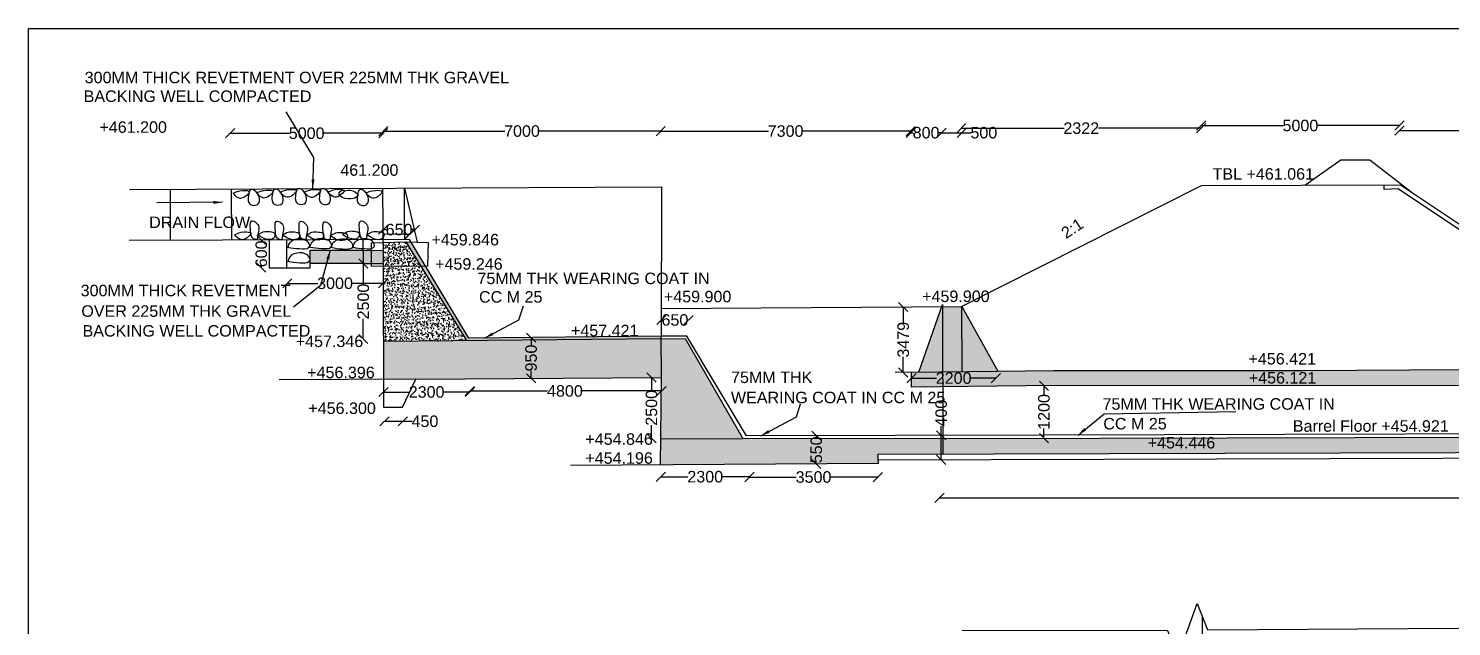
# Model space of a CAD drawing. Header units: millimetres. Extents: x 5124 to 3047371, y 2311 to 45565170.
# Drawn here: x 2999368 to 3013215, y 45558545 to 45564367 of the extents above; entities that cross this region are included whole.
import ezdxf

# ---------------------------------------------------------------- set-up
doc = ezdxf.new("R2010")
doc.units = ezdxf.units.MM
doc.header["$MEASUREMENT"] = 0
doc.layers.add('DIMENSION', color=1, linetype='Continuous')
doc.styles.get("Standard").update_dxf_attribs({"font": 'arial.ttf', "height": 112})
doc.dimstyles.get("Standard").update_dxf_attribs({"dimtxt": 90, "dimasz": 90, "dimexe": 0.18, "dimexo": 0.0625, "dimgap": 0.09, "dimtad": 0, "dimdec": 0, "dimzin": 0, "dimdsep": 46, "dimtxsty": 'Standard', "dimblk": 'OBLIQUE', "dimcen": 0.09, "dimse1": 1, "dimse2": 1, "dimadec": 0, "dimazin": 0, "dimtfac": 1, "dimtdec": 0, "dimtofl": 0, "dimtmove": 0, "dimatfit": 3, "dimfxl": 1, "dimtolj": 1, "dimtzin": 0, "dimarcsym": 0})
pattern_1 = [(50, (0, 0), (71.72601826, -6.2752135), [7.5, -82.5]), (355, (0, 0), (-13.87513336, 75.21921337), [6, -66]), (100.4514, (5.98, -0.52), (57.85093817, 68.94395421), [6.374019, -70.1142112]), (46.1842, (0, 20), (106.72410486, -16.55190143), [11.25, -123.75]), (96.6356, (8.89, 18.62), (93.46627055, 97.4117871), [9.5610288, -105.1713]), (351.1842, (0, 20), (93.4661945, 97.4118601), [9, -99]), (21, (10, 15), (59.69070521, -40.26188907), [7.5, -82.5]), (326, (10, 15), (24.33153319, 72.5150045), [6, -66]), (71.4514, (14.974, 11.645), (84.02226286, 32.25304967), [6.374019, -70.1142112]), (37.5, (0, 0), (1.215985532, 33.289385383), [0, -65.2, 0, -67, 0, -66.25]), (7.5, (0, 0), (26.306953744, 39.441171188), [0, -38.2, 0, -63.7, 0, -25.25]), (327.5, (-22.3, 0), (53.382243617, -2.255487173), [0, -25, 0, -78, 0, -103.5]), (317.5, (-32.3, 0), (58.318616934, 10.010498233), [0, -32.5, 0, -51.8, 0, -73.5])]

# ---------------------------------------------------------------- blocks, each defined once
blk = doc.blocks.new('_Oblique')
at = {"color": 0, "linetype": 'ByBlock', "lineweight": -2}
blk.add_line((-0.5, -0.5), (0.5, 0.5), dxfattribs=at)
blk = doc.blocks.new('*D4')
at = {"layer": 'Defpoints', "color": 0, "transparency": 16777216}
for p in [(3001330, 45563343), (3002821, 45563347), (3002821, 45563332)]:
    blk.add_point(p, dxfattribs=at)
at = {"layer": 'DIMENSION', "color": 0, "lineweight": -2, "transparency": 16777216}
for p, q in [((3001330, 45563347), (3001908, 45563347)), ((3002821, 45563347), (3002243, 45563347))]:
    blk.add_line(p, q, dxfattribs=at)
at = {"layer": 'DIMENSION', "color": 0, "lineweight": -2, "transparency": 16777216, "xscale": 90, "yscale": 90, "zscale": 90, "rotation": 180}
blk.add_blockref('_Oblique', (3001330, 45563347), dxfattribs=at)
at = {"layer": 'DIMENSION', "color": 0, "lineweight": -2, "transparency": 16777216, "xscale": 90, "yscale": 90, "zscale": 90}
blk.add_blockref('_Oblique', (3002821, 45563347), dxfattribs=at)
at = {"layer": 'DIMENSION', "color": 0, "transparency": 16777216, "insert": (3002075, 45563347), "char_height": 112, "attachment_point": 5}
blk.add_mtext('\\A1;5000', dxfattribs=at)
blk = doc.blocks.new('*D5')
at = {"layer": 'Defpoints', "color": 0, "transparency": 16777216}
for p in [(3005519, 45563368), (3005519, 45563365), (3002821, 45563347)]:
    blk.add_point(p, dxfattribs=at)
at = {"layer": 'DIMENSION', "color": 0, "lineweight": -2, "transparency": 16777216}
for p, q in [((3002821, 45563368), (3004003, 45563368)), ((3005519, 45563368), (3004337, 45563368))]:
    blk.add_line(p, q, dxfattribs=at)
at = {"layer": 'DIMENSION', "color": 0, "lineweight": -2, "transparency": 16777216, "xscale": 90, "yscale": 90, "zscale": 90, "rotation": 180}
blk.add_blockref('_Oblique', (3002821, 45563368), dxfattribs=at)
at = {"layer": 'DIMENSION', "color": 0, "lineweight": -2, "transparency": 16777216, "xscale": 90, "yscale": 90, "zscale": 90}
blk.add_blockref('_Oblique', (3005519, 45563368), dxfattribs=at)
at = {"layer": 'DIMENSION', "color": 0, "transparency": 16777216, "insert": (3004170, 45563368), "char_height": 112, "attachment_point": 5}
blk.add_mtext('\\A1;7000', dxfattribs=at)
blk = doc.blocks.new('*D6')
at = {"layer": 'Defpoints', "color": 0, "transparency": 16777216}
for p in [(3005519, 45563368), (3007952, 45563380), (3007952, 45563368)]:
    blk.add_point(p, dxfattribs=at)
at = {"layer": 'DIMENSION', "color": 0, "lineweight": -2, "transparency": 16777216}
for p, q in [((3005519, 45563368), (3006569, 45563368)), ((3007952, 45563368), (3006902, 45563368))]:
    blk.add_line(p, q, dxfattribs=at)
at = {"layer": 'DIMENSION', "color": 0, "lineweight": -2, "transparency": 16777216, "xscale": 90, "yscale": 90, "zscale": 90, "rotation": 180}
blk.add_blockref('_Oblique', (3005519, 45563368), dxfattribs=at)
at = {"layer": 'DIMENSION', "color": 0, "lineweight": -2, "transparency": 16777216, "xscale": 90, "yscale": 90, "zscale": 90}
blk.add_blockref('_Oblique', (3007952, 45563368), dxfattribs=at)
at = {"layer": 'DIMENSION', "color": 0, "transparency": 16777216, "insert": (3006735, 45563368), "char_height": 112, "attachment_point": 5}
blk.add_mtext('\\A1;7300', dxfattribs=at)
blk = doc.blocks.new('*D7')
at = {"layer": 'Defpoints', "color": 0, "transparency": 16777216}
for p in [(3007952, 45563368), (3008253, 45563368), (3008253, 45563352)]:
    blk.add_point(p, dxfattribs=at)
at = {"layer": 'DIMENSION', "color": 0, "lineweight": -2, "transparency": 16777216}
for p, q in [((3007952, 45563352), (3007979, 45563352)), ((3008253, 45563352), (3008226, 45563352))]:
    blk.add_line(p, q, dxfattribs=at)
at = {"layer": 'DIMENSION', "color": 0, "lineweight": -2, "transparency": 16777216, "xscale": 90, "yscale": 90, "zscale": 90, "rotation": 180}
blk.add_blockref('_Oblique', (3007952, 45563352), dxfattribs=at)
at = {"layer": 'DIMENSION', "color": 0, "lineweight": -2, "transparency": 16777216, "xscale": 90, "yscale": 90, "zscale": 90}
blk.add_blockref('_Oblique', (3008253, 45563352), dxfattribs=at)
at = {"layer": 'DIMENSION', "color": 0, "transparency": 16777216, "insert": (3008102, 45563352), "char_height": 112, "attachment_point": 5}
blk.add_mtext('\\A1;800', dxfattribs=at)
blk = doc.blocks.new('*D8')
at = {"layer": 'Defpoints', "color": 0, "transparency": 16777216}
for p in [(3008253, 45563352), (3008450, 45563356), (3008450, 45563352)]:
    blk.add_point(p, dxfattribs=at)
at = {"layer": 'DIMENSION', "color": 0, "lineweight": -2, "transparency": 16777216}
for p, q in [((3008253, 45563352), (3008450, 45563352)), ((3008450, 45563352), (3008540, 45563352))]:
    blk.add_line(p, q, dxfattribs=at)
at = {"layer": 'DIMENSION', "color": 0, "lineweight": -2, "transparency": 16777216, "xscale": 90, "yscale": 90, "zscale": 90, "rotation": 180}
blk.add_blockref('_Oblique', (3008253, 45563352), dxfattribs=at)
at = {"layer": 'DIMENSION', "color": 0, "lineweight": -2, "transparency": 16777216, "xscale": 90, "yscale": 90, "zscale": 90}
blk.add_blockref('_Oblique', (3008450, 45563352), dxfattribs=at)
at = {"layer": 'DIMENSION', "color": 0, "transparency": 16777216, "insert": (3008664, 45563352), "char_height": 112, "attachment_point": 5}
blk.add_mtext('\\A1;500', dxfattribs=at)
blk = doc.blocks.new('*D9')
at = {"layer": 'Defpoints', "color": 0, "transparency": 16777216}
for p in [(3008445, 45563402), (3010779, 45563402), (3010779, 45563396)]:
    blk.add_point(p, dxfattribs=at)
at = {"layer": 'DIMENSION', "color": 0, "lineweight": -2, "transparency": 16777216}
for p, q in [((3008445, 45563396), (3009444, 45563396)), ((3010779, 45563396), (3009780, 45563396))]:
    blk.add_line(p, q, dxfattribs=at)
at = {"layer": 'DIMENSION', "color": 0, "lineweight": -2, "transparency": 16777216, "xscale": 90, "yscale": 90, "zscale": 90, "rotation": 180}
blk.add_blockref('_Oblique', (3008445, 45563396), dxfattribs=at)
at = {"layer": 'DIMENSION', "color": 0, "lineweight": -2, "transparency": 16777216, "xscale": 90, "yscale": 90, "zscale": 90}
blk.add_blockref('_Oblique', (3010779, 45563396), dxfattribs=at)
at = {"layer": 'DIMENSION', "color": 0, "transparency": 16777216, "insert": (3009612, 45563396), "char_height": 112, "attachment_point": 5}
blk.add_mtext('\\A1;2322', dxfattribs=at)
blk = doc.blocks.new('*D10')
at = {"layer": 'Defpoints', "color": 0, "transparency": 16777216}
for p in [(3010779, 45563402), (3012708, 45563422), (3012708, 45563394)]:
    blk.add_point(p, dxfattribs=at)
at = {"layer": 'DIMENSION', "color": 0, "lineweight": -2, "transparency": 16777216}
for p, q in [((3010779, 45563422), (3011576, 45563422)), ((3012708, 45563422), (3011911, 45563422))]:
    blk.add_line(p, q, dxfattribs=at)
at = {"layer": 'DIMENSION', "color": 0, "lineweight": -2, "transparency": 16777216, "xscale": 90, "yscale": 90, "zscale": 90, "rotation": 180}
blk.add_blockref('_Oblique', (3010779, 45563422), dxfattribs=at)
at = {"layer": 'DIMENSION', "color": 0, "lineweight": -2, "transparency": 16777216, "xscale": 90, "yscale": 90, "zscale": 90}
blk.add_blockref('_Oblique', (3012708, 45563422), dxfattribs=at)
at = {"layer": 'DIMENSION', "color": 0, "transparency": 16777216, "insert": (3011744, 45563422), "char_height": 112, "attachment_point": 5}
blk.add_mtext('\\A1;5000', dxfattribs=at)
blk = doc.blocks.new('*D11')
at = {"layer": 'Defpoints', "color": 0, "transparency": 16777216}
for p in [(3012708, 45563394), (3015369, 45563391), (3015369, 45563374)]:
    blk.add_point(p, dxfattribs=at)
at = {"layer": 'DIMENSION', "color": 0, "lineweight": -2, "transparency": 16777216}
for p, q in [((3012708, 45563374), (3013871, 45563374)), ((3015369, 45563374), (3014206, 45563374))]:
    blk.add_line(p, q, dxfattribs=at)
at = {"layer": 'DIMENSION', "color": 0, "lineweight": -2, "transparency": 16777216, "xscale": 90, "yscale": 90, "zscale": 90, "rotation": 180}
blk.add_blockref('_Oblique', (3012708, 45563374), dxfattribs=at)
at = {"layer": 'DIMENSION', "color": 0, "lineweight": -2, "transparency": 16777216, "xscale": 90, "yscale": 90, "zscale": 90}
blk.add_blockref('_Oblique', (3015369, 45563374), dxfattribs=at)
at = {"layer": 'DIMENSION', "color": 0, "transparency": 16777216, "insert": (3014039, 45563374), "char_height": 112, "attachment_point": 5}
blk.add_mtext('\\A1;6900', dxfattribs=at)
blk = doc.blocks.new('*D31')
at = {"layer": 'Defpoints', "color": 0, "transparency": 16777216}
for p in [(3009228, 45560889), (3009249, 45560889), (3009228, 45560379)]:
    blk.add_point(p, dxfattribs=at)
at = {"layer": 'DIMENSION', "color": 0, "lineweight": -2, "transparency": 16777216}
for p, q in [((3009249, 45560889), (3009249, 45560796)), ((3009249, 45560379), (3009249, 45560472))]:
    blk.add_line(p, q, dxfattribs=at)
at = {"layer": 'DIMENSION', "color": 0, "lineweight": -2, "transparency": 16777216, "xscale": 90, "yscale": 90, "zscale": 90}
for p, rotation in [((3009249, 45560889), 90), ((3009249, 45560379), 270)]:
    blk.add_blockref('_Oblique', p, dxfattribs=dict(at, rotation=rotation))
at = {"layer": 'DIMENSION', "color": 0, "transparency": 16777216, "insert": (3009249, 45560634), "char_height": 112, "attachment_point": 5, "rotation": 90}
blk.add_mtext('\\A1;1200', dxfattribs=at)
blk = doc.blocks.new('*D32')
at = {"layer": 'Defpoints', "color": 0, "transparency": 16777216}
for p in [(3007960, 45560973), (3008780, 45560994), (3008780, 45560963)]:
    blk.add_point(p, dxfattribs=at)
at = {"layer": 'DIMENSION', "color": 0, "lineweight": -2, "transparency": 16777216}
for p, q in [((3007960, 45560963), (3008202, 45560963)), ((3008780, 45560963), (3008538, 45560963))]:
    blk.add_line(p, q, dxfattribs=at)
at = {"layer": 'DIMENSION', "color": 0, "lineweight": -2, "transparency": 16777216, "xscale": 90, "yscale": 90, "zscale": 90, "rotation": 180}
blk.add_blockref('_Oblique', (3007960, 45560963), dxfattribs=at)
at = {"layer": 'DIMENSION', "color": 0, "lineweight": -2, "transparency": 16777216, "xscale": 90, "yscale": 90, "zscale": 90}
blk.add_blockref('_Oblique', (3008780, 45560963), dxfattribs=at)
at = {"layer": 'DIMENSION', "color": 0, "transparency": 16777216, "insert": (3008370, 45560963), "char_height": 112, "attachment_point": 5}
blk.add_mtext('\\A1;2200', dxfattribs=at)
blk = doc.blocks.new('*D33')
at = {"layer": 'Defpoints', "color": 0, "transparency": 16777216}
for p in [(3008249, 45560406), (3008266, 45560406), (3008256, 45560167)]:
    blk.add_point(p, dxfattribs=at)
at = {"layer": 'DIMENSION', "color": 0, "lineweight": -2, "transparency": 16777216}
for p, q in [((3008249, 45560406), (3008249, 45560496)), ((3008249, 45560167), (3008249, 45560406))]:
    blk.add_line(p, q, dxfattribs=at)
at = {"layer": 'DIMENSION', "color": 0, "lineweight": -2, "transparency": 16777216, "xscale": 90, "yscale": 90, "zscale": 90}
for p, rotation in [((3008249, 45560406), 90), ((3008249, 45560167), 270)]:
    blk.add_blockref('_Oblique', p, dxfattribs=dict(at, rotation=rotation))
at = {"layer": 'DIMENSION', "color": 0, "transparency": 16777216, "insert": (3008249, 45560622), "char_height": 112, "attachment_point": 5, "rotation": 90}
blk.add_mtext('\\A1;400', dxfattribs=at)
blk = doc.blocks.new('*D34')
at = {"layer": 'Defpoints', "color": 0, "transparency": 16777216}
for p in [(3006971, 45560403), (3007034, 45560403), (3006972, 45560127)]:
    blk.add_point(p, dxfattribs=at)
at = {"layer": 'DIMENSION', "color": 0, "lineweight": -2, "transparency": 16777216}
for p, q in [((3007034, 45560403), (3007034, 45560389)), ((3007034, 45560127), (3007034, 45560141))]:
    blk.add_line(p, q, dxfattribs=at)
at = {"layer": 'DIMENSION', "color": 0, "lineweight": -2, "transparency": 16777216, "xscale": 90, "yscale": 90, "zscale": 90}
for p, rotation in [((3007034, 45560403), 90), ((3007034, 45560127), 270)]:
    blk.add_blockref('_Oblique', p, dxfattribs=dict(at, rotation=rotation))
at = {"layer": 'DIMENSION', "color": 0, "transparency": 16777216, "insert": (3007034, 45560265), "char_height": 112, "attachment_point": 5, "rotation": 90}
blk.add_mtext('\\A1;550', dxfattribs=at)
blk = doc.blocks.new('*D35')
at = {"layer": 'Defpoints', "color": 0, "transparency": 16777216}
for p in [(3006382, 45560000), (3006382, 45560000), (3007632, 45560003)]:
    blk.add_point(p, dxfattribs=at)
at = {"layer": 'DIMENSION', "color": 0, "lineweight": -2, "transparency": 16777216}
for p, q in [((3006382, 45560000), (3006839, 45560000)), ((3007632, 45560000), (3007174, 45560000))]:
    blk.add_line(p, q, dxfattribs=at)
at = {"layer": 'DIMENSION', "color": 0, "lineweight": -2, "transparency": 16777216, "xscale": 90, "yscale": 90, "zscale": 90, "rotation": 180}
blk.add_blockref('_Oblique', (3006382, 45560000), dxfattribs=at)
at = {"layer": 'DIMENSION', "color": 0, "lineweight": -2, "transparency": 16777216, "xscale": 90, "yscale": 90, "zscale": 90}
blk.add_blockref('_Oblique', (3007632, 45560000), dxfattribs=at)
at = {"layer": 'DIMENSION', "color": 0, "transparency": 16777216, "insert": (3007007, 45560000), "char_height": 112, "attachment_point": 5}
blk.add_mtext('\\A1;3500', dxfattribs=at)
blk = doc.blocks.new('*D36')
at = {"layer": 'Defpoints', "color": 0, "transparency": 16777216}
for p in [(3005521, 45560003), (3005521, 45559994), (3006385, 45560003)]:
    blk.add_point(p, dxfattribs=at)
at = {"layer": 'DIMENSION', "color": 0, "lineweight": -2, "transparency": 16777216}
for p, q in [((3005521, 45560003), (3005785, 45560003)), ((3006385, 45560003), (3006121, 45560003))]:
    blk.add_line(p, q, dxfattribs=at)
at = {"layer": 'DIMENSION', "color": 0, "lineweight": -2, "transparency": 16777216, "xscale": 90, "yscale": 90, "zscale": 90, "rotation": 180}
blk.add_blockref('_Oblique', (3005521, 45560003), dxfattribs=at)
at = {"layer": 'DIMENSION', "color": 0, "lineweight": -2, "transparency": 16777216, "xscale": 90, "yscale": 90, "zscale": 90}
blk.add_blockref('_Oblique', (3006385, 45560003), dxfattribs=at)
at = {"layer": 'DIMENSION', "color": 0, "transparency": 16777216, "insert": (3005953, 45560003), "char_height": 112, "attachment_point": 5}
blk.add_mtext('\\A1;2300', dxfattribs=at)
blk = doc.blocks.new('*D37')
at = {"layer": 'Defpoints', "color": 0, "transparency": 16777216}
for p in [(3008232, 45559807), (3030573, 45559821), (3030573, 45559797)]:
    blk.add_point(p, dxfattribs=at)
at = {"layer": 'DIMENSION', "color": 0, "lineweight": -2, "transparency": 16777216}
for p, q in [((3008232, 45559797), (3019191, 45559797)), ((3030573, 45559797), (3019613, 45559797))]:
    blk.add_line(p, q, dxfattribs=at)
at = {"layer": 'DIMENSION', "color": 0, "lineweight": -2, "transparency": 16777216, "xscale": 90, "yscale": 90, "zscale": 90, "rotation": 180}
blk.add_blockref('_Oblique', (3008232, 45559797), dxfattribs=at)
at = {"layer": 'DIMENSION', "color": 0, "lineweight": -2, "transparency": 16777216, "xscale": 90, "yscale": 90, "zscale": 90}
blk.add_blockref('_Oblique', (3030573, 45559797), dxfattribs=at)
at = {"layer": 'DIMENSION', "color": 0, "transparency": 16777216, "insert": (3019402, 45559797), "char_height": 112, "attachment_point": 5}
blk.add_mtext('\\A1;51169', dxfattribs=at)
blk = doc.blocks.new('*D38')
at = {"layer": 'Defpoints', "color": 0, "transparency": 16777216}
for p in [(3005430, 45560969), (3005430, 45560969), (3005405, 45560378)]:
    blk.add_point(p, dxfattribs=at)
at = {"layer": 'DIMENSION', "color": 0, "lineweight": -2, "transparency": 16777216}
for p, q in [((3005430, 45560969), (3005430, 45560842)), ((3005430, 45560378), (3005430, 45560506))]:
    blk.add_line(p, q, dxfattribs=at)
at = {"layer": 'DIMENSION', "color": 0, "lineweight": -2, "transparency": 16777216, "xscale": 90, "yscale": 90, "zscale": 90}
for p, rotation in [((3005430, 45560969), 90), ((3005430, 45560378), 270)]:
    blk.add_blockref('_Oblique', p, dxfattribs=dict(at, rotation=rotation))
at = {"layer": 'DIMENSION', "color": 0, "transparency": 16777216, "insert": (3005430, 45560674), "char_height": 112, "attachment_point": 5, "rotation": 90}
blk.add_mtext('\\A1;2500', dxfattribs=at)
blk = doc.blocks.new('*D39')
at = {"layer": 'Defpoints', "color": 0, "transparency": 16777216}
for p in [(3003663, 45560829), (3005527, 45560838), (3005527, 45560836)]:
    blk.add_point(p, dxfattribs=at)
at = {"layer": 'DIMENSION', "color": 0, "lineweight": -2, "transparency": 16777216}
for p, q in [((3003663, 45560838), (3004419, 45560838)), ((3005527, 45560838), (3004758, 45560838))]:
    blk.add_line(p, q, dxfattribs=at)
at = {"layer": 'DIMENSION', "color": 0, "lineweight": -2, "transparency": 16777216, "xscale": 90, "yscale": 90, "zscale": 90, "rotation": 180}
blk.add_blockref('_Oblique', (3003663, 45560838), dxfattribs=at)
at = {"layer": 'DIMENSION', "color": 0, "lineweight": -2, "transparency": 16777216, "xscale": 90, "yscale": 90, "zscale": 90}
blk.add_blockref('_Oblique', (3005527, 45560838), dxfattribs=at)
at = {"layer": 'DIMENSION', "color": 0, "transparency": 16777216, "insert": (3004588, 45560838), "char_height": 112, "attachment_point": 5}
blk.add_mtext('\\A1;4800', dxfattribs=at)
blk = doc.blocks.new('*D40')
at = {"layer": 'Defpoints', "color": 0, "transparency": 16777216}
for p in [(3002822, 45560828), (3002822, 45560828), (3003663, 45560829)]:
    blk.add_point(p, dxfattribs=at)
at = {"layer": 'DIMENSION', "color": 0, "lineweight": -2, "transparency": 16777216}
for p, q in [((3002822, 45560828), (3003074, 45560828)), ((3003663, 45560828), (3003410, 45560828))]:
    blk.add_line(p, q, dxfattribs=at)
at = {"layer": 'DIMENSION', "color": 0, "lineweight": -2, "transparency": 16777216, "xscale": 90, "yscale": 90, "zscale": 90, "rotation": 180}
blk.add_blockref('_Oblique', (3002822, 45560828), dxfattribs=at)
at = {"layer": 'DIMENSION', "color": 0, "lineweight": -2, "transparency": 16777216, "xscale": 90, "yscale": 90, "zscale": 90}
blk.add_blockref('_Oblique', (3003663, 45560828), dxfattribs=at)
at = {"layer": 'DIMENSION', "color": 0, "transparency": 16777216, "insert": (3003242, 45560828), "char_height": 112, "attachment_point": 5}
blk.add_mtext('\\A1;2300', dxfattribs=at)
blk = doc.blocks.new('*D41')
at = {"layer": 'Defpoints', "color": 0, "transparency": 16777216}
for p in [(3002833, 45560553), (3003010, 45560545), (3003010, 45560543)]:
    blk.add_point(p, dxfattribs=at)
at = {"layer": 'DIMENSION', "color": 0, "lineweight": -2, "transparency": 16777216}
for p, q in [((3002833, 45560543), (3003010, 45560543)), ((3003010, 45560543), (3003100, 45560543))]:
    blk.add_line(p, q, dxfattribs=at)
at = {"layer": 'DIMENSION', "color": 0, "lineweight": -2, "transparency": 16777216, "xscale": 90, "yscale": 90, "zscale": 90, "rotation": 180}
blk.add_blockref('_Oblique', (3002833, 45560543), dxfattribs=at)
at = {"layer": 'DIMENSION', "color": 0, "lineweight": -2, "transparency": 16777216, "xscale": 90, "yscale": 90, "zscale": 90}
blk.add_blockref('_Oblique', (3003010, 45560543), dxfattribs=at)
at = {"layer": 'DIMENSION', "color": 0, "transparency": 16777216, "insert": (3003226, 45560543), "char_height": 112, "attachment_point": 5}
blk.add_mtext('\\A1;450', dxfattribs=at)
blk = doc.blocks.new('*D42')
at = {"layer": 'Defpoints', "color": 0, "transparency": 16777216}
for p in [(3005526, 45561443), (3005790, 45561529), (3005790, 45561445)]:
    blk.add_point(p, dxfattribs=at)
at = {"layer": 'DIMENSION', "color": 0, "lineweight": -2, "transparency": 16777216}
for p, q in [((3005526, 45561529), (3005534, 45561529)), ((3005790, 45561529), (3005782, 45561529))]:
    blk.add_line(p, q, dxfattribs=at)
at = {"layer": 'DIMENSION', "color": 0, "lineweight": -2, "transparency": 16777216, "xscale": 90, "yscale": 90, "zscale": 90, "rotation": 180}
blk.add_blockref('_Oblique', (3005526, 45561529), dxfattribs=at)
at = {"layer": 'DIMENSION', "color": 0, "lineweight": -2, "transparency": 16777216, "xscale": 90, "yscale": 90, "zscale": 90}
blk.add_blockref('_Oblique', (3005790, 45561529), dxfattribs=at)
at = {"layer": 'DIMENSION', "color": 0, "transparency": 16777216, "insert": (3005658, 45561529), "char_height": 112, "attachment_point": 5}
blk.add_mtext('\\A1;650', dxfattribs=at)
blk = doc.blocks.new('*D43')
at = {"layer": 'Defpoints', "color": 0, "transparency": 16777216}
for p in [(3004218, 45561357), (3004259, 45561357), (3004222, 45560961)]:
    blk.add_point(p, dxfattribs=at)
at = {"layer": 'DIMENSION', "color": 0, "lineweight": -2, "transparency": 16777216}
for p, q in [((3004259, 45561357), (3004259, 45561283)), ((3004259, 45560961), (3004259, 45561035))]:
    blk.add_line(p, q, dxfattribs=at)
at = {"layer": 'DIMENSION', "color": 0, "lineweight": -2, "transparency": 16777216, "xscale": 90, "yscale": 90, "zscale": 90}
for p, rotation in [((3004259, 45561357), 90), ((3004259, 45560961), 270)]:
    blk.add_blockref('_Oblique', p, dxfattribs=dict(at, rotation=rotation))
at = {"layer": 'DIMENSION', "color": 0, "transparency": 16777216, "insert": (3004259, 45561159), "char_height": 112, "attachment_point": 5, "rotation": 90}
blk.add_mtext('\\A1;950', dxfattribs=at)
blk = doc.blocks.new('*D44')
at = {"layer": 'Defpoints', "color": 0, "transparency": 16777216}
for p in [(3002626, 45562079), (3002626, 45562079), (3002632, 45561344)]:
    blk.add_point(p, dxfattribs=at)
at = {"layer": 'DIMENSION', "color": 0, "lineweight": -2, "transparency": 16777216}
for p, q in [((3002626, 45562079), (3002626, 45561877)), ((3002626, 45561344), (3002626, 45561541))]:
    blk.add_line(p, q, dxfattribs=at)
at = {"layer": 'DIMENSION', "color": 0, "lineweight": -2, "transparency": 16777216, "xscale": 90, "yscale": 90, "zscale": 90}
for p, rotation in [((3002626, 45562079), 90), ((3002626, 45561344), 270)]:
    blk.add_blockref('_Oblique', p, dxfattribs=dict(at, rotation=rotation))
at = {"layer": 'DIMENSION', "color": 0, "transparency": 16777216, "insert": (3002626, 45561709), "char_height": 112, "attachment_point": 5, "rotation": 90}
blk.add_mtext('\\A1;2500', dxfattribs=at)
blk = doc.blocks.new('*D45')
at = {"layer": 'Defpoints', "color": 0, "transparency": 16777216}
for p in [(3001887, 45561886), (3001887, 45561864), (3002820, 45561882)]:
    blk.add_point(p, dxfattribs=at)
at = {"layer": 'DIMENSION', "color": 0, "lineweight": -2, "transparency": 16777216}
for p, q in [((3001887, 45561886), (3002184, 45561886)), ((3002820, 45561886), (3002518, 45561886))]:
    blk.add_line(p, q, dxfattribs=at)
at = {"layer": 'DIMENSION', "color": 0, "lineweight": -2, "transparency": 16777216, "xscale": 90, "yscale": 90, "zscale": 90, "rotation": 180}
blk.add_blockref('_Oblique', (3001887, 45561886), dxfattribs=at)
at = {"layer": 'DIMENSION', "color": 0, "lineweight": -2, "transparency": 16777216, "xscale": 90, "yscale": 90, "zscale": 90}
blk.add_blockref('_Oblique', (3002820, 45561886), dxfattribs=at)
at = {"layer": 'DIMENSION', "color": 0, "transparency": 16777216, "insert": (3002351, 45561886), "char_height": 112, "attachment_point": 5}
blk.add_mtext('\\A1;3000', dxfattribs=at)
blk = doc.blocks.new('*D46')
at = {"layer": 'Defpoints', "color": 0, "transparency": 16777216}
for p in [(3003128, 45562409), (3002820, 45562367), (3003128, 45562381)]:
    blk.add_point(p, dxfattribs=at)
at = {"layer": 'DIMENSION', "color": 0, "lineweight": -2, "transparency": 16777216}
for p, q in [((3002820, 45562409), (3002850, 45562409)), ((3003128, 45562409), (3003098, 45562409))]:
    blk.add_line(p, q, dxfattribs=at)
at = {"layer": 'DIMENSION', "color": 0, "lineweight": -2, "transparency": 16777216, "xscale": 90, "yscale": 90, "zscale": 90, "rotation": 180}
blk.add_blockref('_Oblique', (3002820, 45562409), dxfattribs=at)
at = {"layer": 'DIMENSION', "color": 0, "lineweight": -2, "transparency": 16777216, "xscale": 90, "yscale": 90, "zscale": 90}
blk.add_blockref('_Oblique', (3003128, 45562409), dxfattribs=at)
at = {"layer": 'DIMENSION', "color": 0, "transparency": 16777216, "insert": (3002974, 45562409), "char_height": 112, "attachment_point": 5}
blk.add_mtext('\\A1;650', dxfattribs=at)
blk = doc.blocks.new('*D47')
at = {"layer": 'Defpoints', "color": 0, "transparency": 16777216}
for p in [(3001634, 45562308), (3001709, 45562308), (3001710, 45562039)]:
    blk.add_point(p, dxfattribs=at)
at = {"layer": 'DIMENSION', "color": 0, "lineweight": -2, "transparency": 16777216}
for p, q in [((3001634, 45562308), (3001634, 45562297)), ((3001634, 45562039), (3001634, 45562049))]:
    blk.add_line(p, q, dxfattribs=at)
at = {"layer": 'DIMENSION', "color": 0, "lineweight": -2, "transparency": 16777216, "xscale": 90, "yscale": 90, "zscale": 90}
for p, rotation in [((3001634, 45562308), 90), ((3001634, 45562039), 270)]:
    blk.add_blockref('_Oblique', p, dxfattribs=dict(at, rotation=rotation))
at = {"layer": 'DIMENSION', "color": 0, "transparency": 16777216, "insert": (3001634, 45562173), "char_height": 112, "attachment_point": 5, "rotation": 90}
blk.add_mtext('\\A1;600', dxfattribs=at)
blk = doc.blocks.new('*D149')
at = {"layer": 'Defpoints', "color": 0, "transparency": 16777216}
for p in [(3007880, 45561656), (3007911, 45561656), (3007880, 45561019)]:
    blk.add_point(p, dxfattribs=at)
at = {"layer": 'DIMENSION', "color": 0, "lineweight": -2, "transparency": 16777216}
for p, q in [((3007880, 45561656), (3007880, 45561505)), ((3007880, 45561019), (3007880, 45561170))]:
    blk.add_line(p, q, dxfattribs=at)
at = {"layer": 'DIMENSION', "color": 0, "lineweight": -2, "transparency": 16777216, "xscale": 90, "yscale": 90, "zscale": 90}
for p, rotation in [((3007880, 45561656), 90), ((3007880, 45561019), 270)]:
    blk.add_blockref('_Oblique', p, dxfattribs=dict(at, rotation=rotation))
at = {"layer": 'DIMENSION', "color": 0, "transparency": 16777216, "insert": (3007880, 45561337), "char_height": 112, "attachment_point": 5, "rotation": 90}
blk.add_mtext('\\A1;3479', dxfattribs=at)

msp = doc.modelspace()

# ---------------------------------------------------------------- hatches: boundary and pattern name
at = {"layer": 'DIMENSION'}
h = msp.add_hatch(dxfattribs=at)
h.set_pattern_fill('AR-CONC', color=0, scale=10, style=0)
h.set_pattern_definition(pattern_1)
h.paths.add_polyline_path([(3002625.9, 45562207.5), (3002109.1, 45562208.6), (3002108.9, 45562079.7), (3002625.6, 45562078.6)])
h.paths.add_polyline_path([(3002820.4, 45562207.1), (3002706.5, 45562207.3), (3002706.1, 45562078.4), (3002821, 45562078.2)])
h.paths.add_polyline_path([(3002706.5, 45562207.3), (3002625.9, 45562207.5), (3002625.6, 45562078.6), (3002706.1, 45562078.4)])
h.paths.add_polyline_path([(3003089.8, 45562287.8), (3003044.2, 45562288.7), (3003189.1, 45562052.7), (3003231.3, 45562052.9)])
h.paths.add_polyline_path([(3003231.3, 45562052.9), (3003189.1, 45562052.7), (3003633.8, 45561328.7), (3005525.7, 45561345.7), (3005525.5, 45561370.5), (3003654.3, 45561351.1)])
h.paths.add_polyline_path([(3005525.7, 45561345.7), (3002821.2, 45561321.4), (3002821.7, 45560952.6), (3003136.1, 45560954.1), (3005528.7, 45560969.7)])
h.paths.add_polyline_path([(3005757.9, 45561347.8), (3005525.7, 45561345.7), (3005528.7, 45560969.7), (3005521.1, 45560371.8), (3006317.5, 45560376.4)])
h = msp.add_hatch(dxfattribs=at)
h.set_pattern_fill('AR-CONC', color=0, scale=10, style=0)
h.set_pattern_definition(pattern_1)
h.paths.add_polyline_path([(3003044.2, 45562288.7), (3002820, 45562284.2), (3002821, 45562078.2), (3002820.1, 45562078.2), (3002820.2, 45562051), (3003189.1, 45562052.7)])
h = msp.add_hatch(dxfattribs=at)
h.set_pattern_fill('AR-CONC', color=0, scale=10, style=0)
h.set_pattern_definition(pattern_1)
h.paths.add_polyline_path([(3003189.1, 45562052.7), (3002820.2, 45562051), (3002821.2, 45561321.4), (3003633.8, 45561328.7)])
h = msp.add_hatch(dxfattribs=at)
h.set_pattern_fill('AR-CONC', color=0, scale=10, style=0)
h.set_pattern_definition(pattern_1)
h.paths.add_polyline_path([(3008449.8, 45561659.1), (3008262.5, 45561657.9), (3008264.2, 45561023.9), (3008454, 45561026.5)])
h.paths.add_polyline_path([(3008449.8, 45561659.1), (3008454, 45561026.5), (3008799.7, 45561031.2)])
h.paths.add_polyline_path([(3008262.5, 45561657.9), (3008254.6, 45561657.8), (3008030.9, 45561020.8), (3008264.2, 45561023.9)])
h.paths.add_polyline_path([(3008264.2, 45561023.9), (3007959.5, 45561019.8), (3007961.5, 45560874.2), (3008264.6, 45560878.3)])
h.paths.add_polyline_path([(3014763.1, 45561055.1), (3011767.1, 45561036.2), (3009344.7, 45561038.5), (3008264.2, 45561023.9), (3008264.6, 45560878.3), (3009072.3, 45560889.1), (3014396.5, 45560892.3), (3014763.6, 45560892.5)])
h.paths.add_polyline_path([(3014909.6, 45561056.1), (3014763.1, 45561055.1), (3014763.6, 45560892.5), (3014910.2, 45560892.6)])
h.paths.add_polyline_path([(3015049.8, 45561057), (3014909.6, 45561056.1), (3014910.2, 45560892.6), (3015050.4, 45560892.7)])
h.paths.add_polyline_path([(3021616.7, 45561052.5), (3019915.6, 45561055.9), (3015393.5, 45561059.1), (3015049.8, 45561057), (3015050.4, 45560892.7), (3021607.8, 45560896.6), (3021617.3, 45560896.6)])
h = msp.add_hatch(dxfattribs=at)
h.set_pattern_fill('AR-CONC', color=0, scale=10, style=0)
h.set_pattern_definition(pattern_1)
h.paths.add_polyline_path([(3007635.9, 45560131.5), (3007635.8, 45560165.1), (3007635.7, 45560224), (3008266.3, 45560225.7), (3008265.9, 45560378), (3006317.5, 45560376.4), (3005521.1, 45560371.8), (3005517.9, 45560118.2)])
h.paths.add_polyline_path([(3013256.9, 45560239), (3016301.4, 45560249.2), (3020397, 45560263), (3024077.7, 45560275.3), (3029244.7, 45560256.8), (3030554.9, 45560257.4), (3030556.3, 45560207.8), (3034804.9, 45560217.8), (3034802.3, 45560413.2), (3034302.6, 45560412.3), (3030557.2, 45560408.6), (3025751.3, 45560417.4), (3022847.1, 45560423), (3019650.6, 45560414.5), (3014754.3, 45560391.5), (3009790.1, 45560379.1), (3008265.9, 45560378), (3008266.3, 45560225.7)])
h.paths.add_polyline_path([(3008180.7, 45560162.9), (3008180.7, 45560410.1), (3008317.6, 45560410.1), (3008317.6, 45560162.9)], flags=9)
h.paths.add_polyline_path([(3006965.9, 45560143.3), (3006965.9, 45560386.8), (3007102.8, 45560386.8), (3007102.8, 45560143.3)], flags=9)
h.paths.add_polyline_path([(3031079.1, 45560249.9), (3031793.2, 45560249.9), (3031793.2, 45560421.6), (3031079.1, 45560421.6)], flags=24)
h.paths.add_polyline_path([(3025344.6, 45560323.2), (3026058.8, 45560323.2), (3026058.8, 45560494.7), (3025344.6, 45560494.7)], flags=9)
h.paths.add_polyline_path([(3010229.9, 45560248), (3010944, 45560248), (3010944, 45560419.5), (3010229.9, 45560419.5)], flags=24)

# ---------------------------------------------------------------- linework, layer by layer
at = {"layer": 'DIMENSION', "color": 0}
msp.add_lwpolyline([(3046909.1, 45530958.7), (2999368, 45530958.7), (2999368, 45564367.5), (3046909.1, 45564367.5)], close=True, dxfattribs=at)
for points in [[(3011788.3, 45562842.3), (3012138.8, 45563087.6), (3012420.4, 45563087.6), (3012835.2, 45562765.6)], [(3000350.7, 45562798.1), (3005527.1, 45562824.5), (3005525.5, 45561370.5), (3003654.3, 45561351.1), (3003074, 45562314), (3000347.5, 45562301.8)], [(3002625.6, 45562078.6), (3002821, 45562078.2), (3002817.3, 45562810.7)], [(3003028.2, 45562364.2), (3003025.9, 45562811.8), (3003150.2, 45562286.6)], [(3005525.8, 45561639.6), (3008447.1, 45561659.1), (3010781.8, 45562839.5), (3012716.4, 45562844.9), (3015393.5, 45561059.1), (3019915.6, 45561055.9), (3024590.9, 45561046.6), (3030565.5, 45561066.7), (3030448.3, 45561672.1), (3030452.1, 45561066.3)], [(3015313.4, 45561058.6), (3012695.3, 45562806.4), (3012559.7, 45562801.1), (3012559.5, 45562844.5)], [(3000751.6, 45562303.6), (3000749.1, 45562800.2)], [(3001340.6, 45562803.2), (3001342.8, 45562306.2)], [(3003028.2, 45562364.2), (3003070.9, 45562363.7), (3003121.3, 45562408.9)], [(3001710.7, 45562307.9), (3001710.1, 45562038.6), (3002108.8, 45562037.8), (3002109.1, 45562208.6), (3002625.9, 45562207.5), (3002626.1, 45562312)], [(3001880.3, 45562308.7), (3001879.7, 45562038.3)], [(3003633.8, 45561328.7), (3003044.2, 45562288.7), (3003256.3, 45562284.6), (3003251.9, 45562053), (3002706, 45562050.5), (3002706.8, 45562281.9), (3003044.2, 45562288.7)], [(3002819.6, 45562366.9), (3003028.2, 45562364.2), (3003027.5, 45562313.8)], [(3003070.9, 45562363.7), (3003027.5, 45562313.8)], [(3002625.9, 45562207.5), (3002625.6, 45562078.6), (3002108.9, 45562079.7)], [(3002625.9, 45562207.5), (3002820.4, 45562207.1)], [(3002820.1, 45562078.2), (3002822.1, 45560679.9), (3003007.2, 45560680.2), (3003136.1, 45560954.1), (3001807.5, 45560947.8)], [(3008030.9, 45561020.8), (3008262.4, 45561680.2), (3008266.3, 45560225.7)], [(3008454, 45561026.5), (3008449.8, 45561659.1), (3008799.7, 45561031.2)], [(3005525.7, 45561345.7), (3002821.2, 45561321.4)], [(3003136.1, 45560954.1), (3005528.7, 45560969.7), (3005525.5, 45561370.5)], [(3037645.5, 45560438.1), (3033938.9, 45560440.2), (3030980.5, 45560438.9), (3026306.7, 45560450.6), (3018353.9, 45560437.4), (3012767.7, 45560417.7), (3009245.9, 45560408.5), (3006355.1, 45560401.2), (3005772.5, 45561370.8), (3005525.5, 45561371)], [(3005525.7, 45561345.7), (3005757.9, 45561347.8), (3006317.5, 45560376.4), (3009790.1, 45560379.1), (3014754.3, 45560391.5), (3019650.6, 45560414.5), (3022847.1, 45560423), (3025751.3, 45560417.4), (3030557.2, 45560408.6), (3034302.6, 45560412.3), (3034802.3, 45560413.2), (3034807.5, 45560022.4), (3034161.7, 45560013.7)], [(3030563.6, 45560901.6), (3021607.8, 45560896.6), (3014396.5, 45560892.3), (3009072.3, 45560889.1), (3007961.5, 45560874.2), (3007959.5, 45561019.8), (3007801.2, 45561017.7)], [(3007959.5, 45561019.8), (3009344.7, 45561038.5), (3011767.1, 45561036.2), (3015393.5, 45561059.1)], [(3005517.9, 45560118.2), (3005528.7, 45560969.7)], [(3005521.1, 45560371.8), (3006317.5, 45560376.4)], [(3034804.9, 45560217.8), (3030556.3, 45560207.8), (3030556.4, 45560190.1), (3027208.5, 45560202.2), (3015322, 45560188.5), (3007635.8, 45560165.1), (3007635.9, 45560131.5), (3004643.2, 45560112.8)], [(3007635.8, 45560165.1), (3007635.7, 45560224), (3013256.9, 45560239), (3016301.4, 45560249.2), (3020397, 45560263), (3024077.7, 45560275.3), (3029244.7, 45560256.8), (3030554.9, 45560257.4), (3030556.3, 45560207.8)], [(3008452.5, 45558509.5), (3010452.3, 45558505.5), (3010550.5, 45558246.8), (3010740.3, 45558767.9), (3010841.3, 45558511.9), (3013765.4, 45558531.6)], [(3010785.2, 45552573.2), (3010790.8, 45558639.9)]]:
    msp.add_lwpolyline(points, dxfattribs=at)
for points in [[(3001516.7, 45562777.5), (3001528.7, 45562653.3), (3001593.5, 45562651.2), (3001583.5, 45562776.6), (3001530.1, 45562796.5), (3001514.4, 45562781.1)], [(3001747.1, 45562780.9), (3001759.1, 45562656.8), (3001824, 45562654.6), (3001814, 45562780), (3001760.5, 45562800), (3001744.9, 45562784.5)], [(3001975, 45562787.5), (3001987, 45562663.4), (3002051.8, 45562661.2), (3002041.8, 45562786.6), (3001988.4, 45562806.5), (3001972.7, 45562791.1)], [(3002208.5, 45562786.9), (3002220.5, 45562662.8), (3002285.3, 45562660.6), (3002275.4, 45562786), (3002221.9, 45562805.9), (3002206.3, 45562790.5)], [(3002577.1, 45562776.9), (3002589, 45562652.8), (3002653.9, 45562650.6), (3002643.9, 45562776), (3002590.4, 45562796), (3002574.8, 45562780.6)], [(3001360, 45562764.5), (3001452.4, 45562790.1), (3001517, 45562775.2), (3001494.6, 45562745.9), (3001380.4, 45562740.6), (3001360, 45562764.5), (3001362.1, 45562761)], [(3001590.4, 45562768), (3001682.8, 45562793.6), (3001747.5, 45562778.6), (3001725.1, 45562749.4), (3001610.8, 45562744), (3001590.4, 45562768), (3001592.5, 45562764.5)], [(3001818.3, 45562774.6), (3001910.7, 45562800.2), (3001975.3, 45562785.2), (3001952.9, 45562755.9), (3001838.7, 45562750.6), (3001818.3, 45562774.6), (3001820.4, 45562771)], [(3002051.8, 45562774), (3002144.2, 45562799.6), (3002208.8, 45562784.6), (3002186.5, 45562755.3), (3002072.2, 45562750), (3002051.8, 45562774), (3002053.9, 45562770.4)], [(3002283.4, 45562775.9), (3002375.8, 45562801.5), (3002440.5, 45562786.6), (3002418.1, 45562757.3), (3002303.8, 45562751.9), (3002283.4, 45562775.9), (3002285.5, 45562772.4)], [(3002440.5, 45562786.8), (3002524.3, 45562788), (3002572.1, 45562750.9), (3002426.7, 45562718.2), (3002392.4, 45562765.9), (3002439.6, 45562790.1), (3002441.6, 45562787.3)], [(3002652, 45562765.9), (3002744.4, 45562791.5), (3002809, 45562776.6), (3002786.6, 45562747.3), (3002672.4, 45562742), (3002652, 45562765.9), (3002654.1, 45562762.4)], [(3001531.1, 45562375), (3001548.1, 45562495.7), (3001598.5, 45562460.3), (3001597.3, 45562344.7), (3001588.9, 45562313.9), (3001547.1, 45562329.6), (3001531.7, 45562373.7)], [(3001599.2, 45562358.4), (3001652.3, 45562387.6), (3001716.6, 45562389.4), (3001764.7, 45562369.2), (3001757.5, 45562330.6), (3001666.7, 45562320.7), (3001599.4, 45562359.3)], [(3001772.5, 45562372.1), (3001789.5, 45562492.8), (3001839.9, 45562457.4), (3001838.7, 45562341.8), (3001830.3, 45562311), (3001788.5, 45562326.7), (3001773.1, 45562370.8)], [(3001840.6, 45562355.5), (3001893.7, 45562384.7), (3001958, 45562386.5), (3002006.1, 45562366.3), (3001998.9, 45562327.7), (3001908.1, 45562317.8), (3001840.8, 45562356.4)], [(3002005.3, 45562371), (3002022.3, 45562491.7), (3002072.7, 45562456.2), (3002071.5, 45562340.6), (3002063.1, 45562309.9), (3002021.3, 45562325.6), (3002005.9, 45562369.7)], [(3002073.5, 45562354.3), (3002126.5, 45562383.6), (3002190.9, 45562385.4), (3002238.9, 45562365.2), (3002231.8, 45562326.5), (3002140.9, 45562316.6), (3002073.6, 45562355.2)], [(3002236.8, 45562365.2), (3002253.8, 45562485.9), (3002304.2, 45562450.5), (3002303, 45562334.9), (3002294.6, 45562304.1), (3002252.8, 45562319.8), (3002237.4, 45562363.9)], [(3002422.4, 45562362.4), (3002475.5, 45562391.6), (3002539.8, 45562393.4), (3002587.9, 45562373.2), (3002580.7, 45562334.6), (3002489.9, 45562324.7), (3002422.6, 45562363.3)], [(3002591.9, 45562374.4), (3002608.9, 45562495.1), (3002659.3, 45562459.7), (3002658.1, 45562344.1), (3002649.6, 45562313.3), (3002607.9, 45562329), (3002592.5, 45562373.1)], [(3002660, 45562357.8), (3002713.1, 45562387), (3002777.4, 45562388.8), (3002825.5, 45562368.6), (3002818.3, 45562330), (3002727.5, 45562320.1), (3002660.2, 45562358.7)], [(3001375.1, 45562360.5), (3001467.5, 45562386.1), (3001532.1, 45562371.2), (3001509.7, 45562341.9), (3001395.5, 45562336.6), (3001375.1, 45562360.5), (3001377.2, 45562357)], [(3001896.3, 45562239.6), (3001913.6, 45562285.1), (3002090.6, 45562285.1), (3002100.8, 45562242.5), (3002032.8, 45562219.4), (3001896.3, 45562239.6), (3001899.9, 45562239.6)], [(3002110.2, 45562241.8), (3002127.5, 45562287.3), (3002304.5, 45562287.3), (3002314.7, 45562244.7), (3002246.7, 45562221.6), (3002110.2, 45562241.8), (3002113.8, 45562241.8)], [(3002316.1, 45562236.8), (3002333.4, 45562282.2), (3002510.5, 45562282.2), (3002520.6, 45562239.6), (3002452.7, 45562216.5), (3002316.1, 45562236.8), (3002319.7, 45562236.8)], [(3002304.9, 45562348.6), (3002358, 45562377.8), (3002422.3, 45562379.6), (3002470.4, 45562359.4), (3002463.2, 45562320.8), (3002372.4, 45562310.9), (3002305.1, 45562349.5)], [(3002526.8, 45562239.7), (3002544.1, 45562285.2), (3002721.2, 45562285.2), (3002731.3, 45562242.6), (3002663.4, 45562219.5), (3002526.8, 45562239.7), (3002530.4, 45562239.7)], [(3001898.9, 45562102.8), (3001916.2, 45562148.3), (3002093.2, 45562148.3), (3002103.4, 45562105.7), (3002035.4, 45562082.6), (3001898.9, 45562102.8), (3001902.5, 45562102.8)]]:
    msp.add_spline(points, degree=3, dxfattribs=at)

# ---------------------------------------------------------------- texts
for s, p in [('300MM THICK REVETMENT OVER 225MM THK GRAVEL', (2999914.8, 45563834.3)), ('BACKING WELL COMPACTED', (2999904.8, 45563651.6)), ('+461.200', (3000058.3, 45563351.5)), ('461.200', (3002402.3, 45562933.2)), ('TBL +461.061', (3010889.3, 45562895.2)), ('DRAIN FLOW', (3000542.5, 45562424.7)), ('+459.846', (3003289.1, 45562255.3)), ('+459.246', (3003324.8, 45562018.8)), ('75MM THK WEARING COAT IN ', (3003736.4, 45561878.4)), ('300MM THICK REVETMENT', (2999875.9, 45561760.1)), ('CC M 25', (3003752.1, 45561698.1)), ('+459.900', (3005550.6, 45561701.2)), ('+459.900', (3008063.5, 45561703.9)), ('OVER 225MM THK GRAVEL', (2999882.7, 45561560.1)), ('BACKING WELL COMPACTED', (2999894.1, 45561367.7)), ('+457.421', (3004646.5, 45561370.5)), ('+457.346', (3001968.6, 45561265.9)), ('+456.421', (3011238.9, 45561095.8)), ('+456.396', (3002080.2, 45560962.6)), ('75MM THK ', (3006204.2, 45560915.5)), ('+456.121', (3011241.8, 45560910.4)), ('+456.300', (3002091.3, 45560614.5)), ('WEARING COAT IN CC M 25', (3006202.6, 45560718.7)), ('75MM THK WEARING COAT IN ', (3009818.9, 45560655.8)), ('CC M 25', (3009826.3, 45560463.7)), ('Barrel Floor +454.921', (3011670.3, 45560441.3)), ('+454.846', (3004786.7, 45560314.1)), ('+454.446', (3010258.5, 45560278.5)), ('+454.196', (3004786.5, 45560129.3))]:
    msp.add_text(s, height=112, dxfattribs=at).set_placement(p)
msp.add_text('2:1', height=112, rotation=33.67132, dxfattribs=at).set_placement((3009464.3, 45562315.1))

# ---------------------------------------------------------------- dimensions: what is measured, and where the dimension line sits
for base, p1, p2, text, picture, middle in [((3002821.1, 45563346.5), (3001329.7, 45563343), (3002821.1, 45563332.3), '5000', '*D4', (3002075.4, 45563346.5)), ((3005519, 45563367.9), (3002821.1, 45563346.5), (3005519, 45563364.7), '7000', '*D5', (3004170.1, 45563367.9)), ((3007951.9, 45563368.4), (3005519, 45563367.9), (3007951.9, 45563380.2), '7300', '*D6', (3006735.4, 45563368.4)), ((3008252.7, 45563351.7), (3007951.9, 45563368.4), (3008252.7, 45563368.4), '800', '*D7', (3008102.3, 45563351.7)), ((3008450, 45563351.7), (3008252.7, 45563351.7), (3008450, 45563355.5), '500', '*D8', (3008663.6, 45563351.7)), ((3010779.1, 45563395.7), (3008444.6, 45563402.2), (3010779.1, 45563401.9), '2322', '*D9', (3009611.9, 45563395.7)), ((3012708, 45563421.8), (3010779.1, 45563401.9), (3012708, 45563393.9), '5000', '*D10', (3011743.6, 45563421.8)), ((3015369, 45563373.7), (3012708, 45563393.9), (3015369, 45563391.1), '6900', '*D11', (3014038.5, 45563373.7)), ((3003127.8, 45562408.9), (3002819.6, 45562366.9), (3003127.8, 45562381.5), '650', '*D46', (3002973.7, 45562408.9)), ((3005789.9, 45561529.2), (3005525.6, 45561442.5), (3005789.9, 45561444.9), '650', '*D42', (3005657.8, 45561529.2)), ((3008779.8, 45560963.2), (3007960.2, 45560972.9), (3008779.8, 45560993.7), '2200', '*D32', (3008370, 45560963.2)), ((3002821.9, 45560828), (3003662.9, 45560829.2), (3002821.9, 45560828), '2300', '*D40', (3003242.4, 45560828)), ((3003009.9, 45560543.3), (3002833.3, 45560552.9), (3003009.9, 45560545.2), '450', '*D41', (3003225.7, 45560543.3)), ((3005521, 45560003.3), (3006384.8, 45560003.3), (3005521, 45559993.6), '2300', '*D36', (3005952.9, 45560003.3)), ((3006381.5, 45560000.1), (3007631.7, 45560003.3), (3006381.5, 45560000.1), '3500', '*D35', (3007006.6, 45560000.1)), ((3030572.9, 45559796.9), (3008231.7, 45559807.2), (3030572.9, 45559820.5), '51169', '*D37', (3019402.3, 45559796.9))]:
    dim = msp.add_linear_dim(base=base, p1=p1, p2=p2, text=text, dimstyle='Standard', override={"dimtxt": 112}, dxfattribs=at)
    dim.commit()
    dim.dimension.update_dxf_attribs({"geometry": picture, "text_midpoint": middle})
for base, p1, p2, text, picture, middle in [((3001634.1, 45562307.9), (3001710.1, 45562038.6), (3001708.9, 45562307.9), '600', '*D47', (3001634.1, 45562173.3)), ((3007879.7, 45561655.5), (3007880.4, 45561018.8), (3007911.2, 45561655.5), '3479', '*D149', (3007879.7, 45561337.2)), ((3004259.3, 45561356.9), (3004222, 45560961.2), (3004217.8, 45561356.9), '950', '*D43', (3004259.3, 45561159)), ((3005429.6, 45560969.1), (3005404.8, 45560378.2), (3005429.6, 45560969.1), '2500', '*D38', (3005429.6, 45560673.6)), ((3009248.9, 45560889.2), (3009228, 45560378.7), (3009227.7, 45560889.2), '1200', '*D31', (3009248.9, 45560634)), ((3008249.2, 45560406), (3008255.7, 45560167), (3008265.9, 45560406), '400', '*D33', (3008249.2, 45560621.9)), ((3007034.4, 45560402.8), (3006971.5, 45560127.3), (3006970.9, 45560402.8), '550', '*D34', (3007034.4, 45560265))]:
    dim = msp.add_linear_dim(base=base, p1=p1, p2=p2, angle=90, text=text, dimstyle='Standard', override={"dimtxt": 112}, dxfattribs=at)
    dim.commit()
    dim.dimension.update_dxf_attribs({"geometry": picture, "text_midpoint": middle})
dim = msp.add_linear_dim(base=(3002626.2, 45562078.6), p1=(3002632.2, 45561344.1), p2=(3002625.6, 45562078.6), angle=90, text='2500', dimstyle='Standard', override={"dimtxt": 112}, dxfattribs=at)
dim.commit()
dim.dimension.update_dxf_attribs({"geometry": '*D44', "text_midpoint": (3002626.2, 45561709.4), "dimtype": 160})
for base, p1, p2, text, picture, middle in [((3001886.9, 45561886.3), (3002820.4, 45561882.3), (3001886.9, 45561864.3), '3000', '*D45', (3002350.6, 45561886.3)), ((3005527, 45560837.9), (3003662.9, 45560829.2), (3005527, 45560835.7), '4800', '*D39', (3004588.5, 45560837.9))]:
    dim = msp.add_linear_dim(base=base, p1=p1, p2=p2, text=text, dimstyle='Standard', override={"dimtxt": 112}, dxfattribs=at)
    dim.commit()
    dim.dimension.update_dxf_attribs({"geometry": picture, "text_midpoint": middle, "dimtype": 160})

# ---------------------------------------------------------------- leaders
for points in [[(3002133.7, 45562807.2), (3002144.8, 45563110.8), (3001875.1, 45563556.1)], [(3001256.3, 45562674.8), (3000617.1, 45562669.7)], [(3002304.7, 45562208.2), (3002208.3, 45561864.3), (3001946.6, 45561653.1)], [(3003805.7, 45561352.6), (3004139.4, 45561529.5), (3004183.2, 45561666.1)], [(3006492.8, 45560401.6), (3006840.6, 45560587.9), (3006879.8, 45560711.7)], [(3009580.1, 45560409.3), (3009833.5, 45560614.3), (3011117.3, 45560638)]]:
    msp.add_leader(points, dimstyle='Standard', override={"dimtxt": 112}, dxfattribs=at)

doc.saveas('drawing.dxf')
